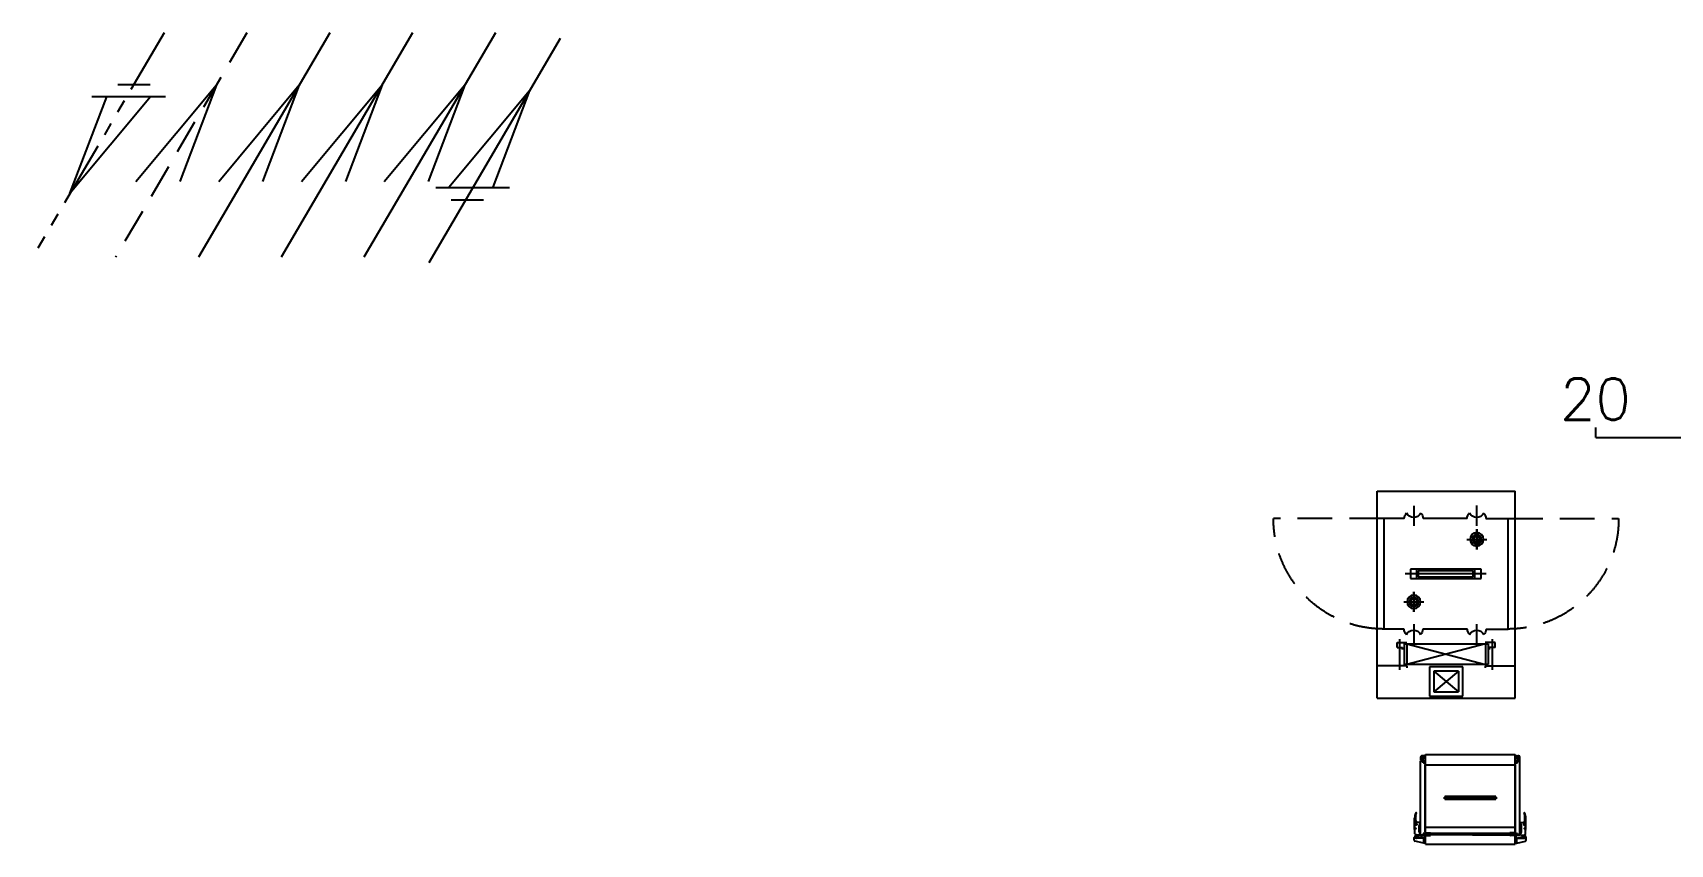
# Model space of a CAD drawing. Header units: millimetres. Extents: x 10903 to 284569, y 2319 to 62017.
# Drawn here: x 254964 to 266829, y 30296 to 36178 of the extents above; entities that cross this region are included whole.
import ezdxf
from ezdxf.enums import TextEntityAlignment as Align

# ---------------------------------------------------------------- set-up
doc = ezdxf.new("R2010")
doc.units = ezdxf.units.MM
for name, pattern in [('DASHED', [0.75, 0.5, -0.25]), ('DASHED2', [0.375, 0.25, -0.125]), ('HIDDEN', [0.375, 0.25, -0.125]), ('PHANTOM', [63.5, 31.75, -6.35, 6.35, -6.35, 6.35, -6.35])]:
    doc.linetypes.add(name, pattern=pattern)
for name, color, linetype in [('5TXT', 7, 'Continuous'), ('ex', 1, 'Continuous'), ('R', 15, 'Continuous'), ('UTIL-AIR', 3, 'DASHED2'), ('UTIL-CO2', 2, 'Continuous'), ('UTIL-N2', 6, 'Continuous'), ('UTIL-N20', 1, 'HIDDEN'), ('UTIL-VACUUM', 7, 'HIDDEN'), ('빌트인', 8, 'Continuous')]:
    doc.layers.add(name, color=color, linetype=linetype)
doc.layers.add('UTIL-O2', color=4, linetype='Continuous', lineweight=0)
doc.styles.add('굴림', font='simple.shx', dxfattribs={"bigfont": 'whgtxt.shx'})

# ---------------------------------------------------------------- blocks, each defined once
blk = doc.blocks.new('AS-P')
at = {"layer": '빌트인', "linetype": 'Continuous'}
for p, q in [((-497, 900), (-497, -600)), ((-497, 900), (503, 900)), ((-117, 675), (-117, 886)), ((-117, 886), (123, 886)), ((93, 705), (-87, 856)), ((-87, 705), (93, 856)), ((-87, 705), (-87, 856)), ((-87, 856), (93, 856)), ((93, 705), (93, 856)), ((123, 886), (123, 675)), ((503, 900), (503, -600)), ((-281, 667), (-497, 667)), ((-332, 695), (-332, 473)), ((308, 657), (-302, 657)), ((-302, 507), (-302, 657)), ((288, 507), (-282, 657)), ((-282, 507), (288, 657)), ((-282, 507), (-282, 657)), ((-281, 667), (-281, 682)), ((123, 675), (-117, 675)), ((93, 705), (-87, 705)), ((286, 667), (286, 682)), ((286, 667), (503, 667)), ((288, 507), (288, 657)), ((308, 507), (308, 657)), ((338, 695), (338, 473)), ((503, 633), (503, -600)), ((-352, 535), (-312, 535)), ((-352, 535), (-352, 497)), ((-352, 497), (-281, 497)), ((-312, 548), (-312, 535)), ((-302, 507), (308, 507)), ((-231, 364), (-231, 510)), ((225, 510), (225, 364)), ((358, 497), (286, 497)), ((318, 548), (318, 535)), ((358, 535), (318, 535)), ((358, 535), (358, 497)), ((-447, 400), (-447, -400)), ((-302, 400), (-447, 400)), ((157, 400), (-166, 400)), ((293, 400), (453, 400)), ((453, 400), (453, -400)), ((-231, 130), (-231, 276)), ((-231, 276), (-231, 130)), ((-304, 203), (-159, 203)), ((293, 0), (-293, 0)), ((-256, 33), (256, 33)), ((-256, -33), (-256, 33)), ((-211, -33), (-211, 33)), ((-199, 21), (199, 21)), ((-199, -21), (-199, 21)), ((199, 21), (199, -21)), ((211, 33), (211, -33)), ((256, 33), (256, -33)), ((256, -33), (-256, -33)), ((199, -21), (-199, -21)), ((225, -177), (225, -323)), ((225, -323), (225, -177)), ((-231, -494), (-231, -348)), ((152, -250), (298, -250)), ((225, -349), (225, -495)), ((-300, -400), (-447, -400)), ((155, -400), (-164, -400)), ((291, -400), (453, -400)), ((-497, -600), (503, -600))]:
    blk.add_line(p, q, dxfattribs=at)
at = {"layer": '빌트인', "linetype": 'DASHED', "ltscale": 500}
for p, q in [((-448, -400), (-1248, -400)), ((453, -400), (1253, -400))]:
    blk.add_line(p, q, dxfattribs=at)
at = {"layer": '빌트인', "linetype": 'Continuous'}
for centre, radius in [((-231, 203), 49), ((-231, 203), 34.2), ((-231, 203), 22.4), ((225, -250), 49), ((225, -250), 34.2), ((225, -250), 22.4)]:
    blk.add_circle(centre, radius, dxfattribs=at)
at = {"layer": '빌트인', "linetype": 'DASHED', "ltscale": 500}
for centre, start, end in [((-448, -400), 90, 180), ((453, -400), 0, 90)]:
    blk.add_arc(centre, 800, start, end, dxfattribs=at)
at = {"layer": '빌트인', "linetype": 'Continuous'}
for centre, radius, start, end in [((-234, 396), 68.3, 138.2859, 176.4878), ((-233, 465), 57, 205.1504, 333.7356), ((-234, 396), 68.3, 3.5122, 40.6001), ((225, 396), 68.3, 138.2859, 176.4878), ((225, 465), 57, 205.1504, 333.7356), ((225, 396), 68.3, 3.5122, 40.6001), ((-232, -396), 68.3, 183.5122, 221.7141), ((-231, -465), 57, 26.2644, 154.8496), ((-232, -396), 68.3, 319.3999, 356.4878), ((223, -396), 68.3, 183.5122, 221.7141), ((224, -465), 57, 26.2644, 154.8496), ((223, -396), 68.3, 319.3999, 356.4878)]:
    blk.add_arc(centre, radius, start, end, dxfattribs=at)
blk = doc.blocks.new('PB-G1')
at = {"layer": '빌트인'}
for p, q in [((-406, 620), (-406, 605)), ((-337, 605), (-406, 605)), ((-406, 604), (-406, 602)), ((-406, 602), (-399, 591)), ((-391, 605), (-405, 605)), ((-338, 643), (-399, 627)), ((-390, 604), (-390, 593)), ((-346, 600), (-390, 600)), ((-388, 595), (-384, 595)), ((-388, 584), (-388, 595)), ((-346, 605), (-346, 600)), ((-323, 634), (-340, 634)), ((-323, 607), (-340, 607)), ((-337, 643), (-337, 597)), ((-326, 643), (-337, 643)), ((-334, 636), (-337, 639)), ((-334, 632), (-337, 629)), ((-326, 616), (-337, 616)), ((-334, 608), (-337, 611)), ((-334, 605), (-337, 602)), ((-326, 597), (-337, 597)), ((-334, 636), (-334, 632)), ((-326, 636), (-334, 636)), ((-326, 632), (-334, 632)), ((-334, 608), (-334, 605)), ((-326, 608), (-334, 608)), ((-326, 605), (-334, 605)), ((-326, 643), (-326, 597)), ((-325, 650), (-325, 0)), ((325, 650), (-325, 650)), ((323, 634), (340, 634)), ((323, 607), (340, 607)), ((325, 650), (325, 0)), ((326, 643), (326, 597)), ((326, 643), (337, 643)), ((326, 636), (334, 636)), ((326, 632), (334, 632)), ((326, 616), (337, 616)), ((326, 608), (334, 608)), ((326, 605), (334, 605)), ((326, 597), (337, 597)), ((334, 636), (337, 639)), ((334, 636), (334, 632)), ((334, 632), (337, 629)), ((334, 608), (337, 611)), ((334, 608), (334, 605)), ((334, 605), (337, 602)), ((337, 643), (337, 597)), ((337, 605), (406, 605)), ((338, 643), (399, 627)), ((346, 605), (346, 600)), ((346, 600), (390, 600)), ((388, 595), (384, 595)), ((388, 584), (388, 595)), ((390, 604), (390, 593)), ((391, 605), (405, 605)), ((406, 602), (399, 591)), ((406, 620), (406, 605)), ((406, 604), (406, 602)), ((-403, 543), (-403, 460)), ((-401, 574), (-401, 502)), ((-400, 536), (-392, 536)), ((-397, 507), (-385, 507)), ((-396, 540), (-396, 532)), ((-363, 584), (-391, 584)), ((-391, 513), (-391, 502)), ((-363, 492), (-391, 492)), ((-373, 584), (-373, 584)), ((-360, 554), (-373, 554)), ((-360, 520), (-373, 520)), ((-371, 561), (-371, 515)), ((-369, 556), (-371, 558)), ((-369, 552), (-371, 550)), ((-369, 522), (-371, 524)), ((-369, 518), (-371, 516)), ((-369, 556), (-369, 552)), ((-363, 556), (-369, 556)), ((-363, 552), (-369, 552)), ((-369, 522), (-369, 518)), ((-363, 522), (-369, 522)), ((-363, 518), (-369, 518)), ((-363, 584), (-363, 492)), ((-360, 584), (-360, 47)), ((-360, 584), (-327, 584)), ((-342, 571), (-342, 584)), ((-327, 571), (-342, 571)), ((-326, 583), (-340, 583)), ((-340, 583), (-340, 572)), ((-340, 579), (-340, 580)), ((-340, 580), (-340, 580)), ((-340, 578), (-340, 578)), ((-340, 573), (-340, 573)), ((-340, 573), (-340, 573)), ((-340, 572), (-326, 572)), ((-339, 581), (-339, 581)), ((-339, 579), (-339, 579)), ((-339, 578), (-339, 578)), ((-339, 577), (-339, 577)), ((-339, 577), (-339, 577)), ((-339, 577), (-339, 577)), ((-339, 577), (-339, 577)), ((-339, 573), (-339, 573)), ((-338, 582), (-338, 582)), ((-338, 572), (-338, 572)), ((-338, 572), (-338, 572)), ((-336, 582), (-336, 582)), ((-336, 579), (-335, 580)), ((-336, 579), (-336, 580)), ((-336, 580), (-335, 580)), ((-336, 578), (-336, 578)), ((-336, 577), (-336, 577)), ((-336, 576), (-336, 576)), ((-336, 573), (-336, 573)), ((-336, 573), (-336, 573)), ((-335, 581), (-335, 581)), ((-335, 580), (-335, 580)), ((-335, 579), (-335, 579)), ((-335, 575), (-335, 575)), ((-333, 582), (-333, 583)), ((-333, 582), (-333, 583)), ((-333, 576), (-333, 576)), ((-333, 574), (-333, 574)), ((-333, 573), (-333, 573)), ((-333, 572), (-333, 572)), ((-332, 582), (-332, 582)), ((-332, 578), (-332, 578)), ((-332, 578), (-332, 578)), ((-332, 576), (-332, 576)), ((-332, 576), (-332, 576)), ((-332, 576), (-332, 576)), ((-332, 574), (-332, 574)), ((-332, 574), (-332, 574)), ((-332, 574), (-332, 574)), ((-330, 581), (-330, 581)), ((-330, 578), (-329, 578)), ((-330, 578), (-329, 578)), ((-330, 578), (-330, 578)), ((-330, 576), (-330, 576)), ((-330, 573), (-330, 573)), ((-329, 582), (-328, 582)), ((-329, 582), (-329, 582)), ((-329, 582), (-328, 582)), ((-329, 578), (-329, 578)), ((-285, 577), (-329, 577)), ((-329, 577), (-329, 577)), ((-329, 575), (-329, 575)), ((-328, 580), (-328, 580)), ((-327, 583), (-327, 584)), ((-327, 580), (-327, 580)), ((-327, 577), (-327, 577)), ((-327, 573), (-327, 573)), ((-327, 560), (-327, 73)), ((-326, 572), (-326, 583)), ((-326, 581), (-326, 582)), ((-326, 582), (-326, 581)), ((-326, 582), (-326, 582)), ((-326, 581), (-326, 581)), ((-326, 578), (-326, 578)), ((-326, 575), (-326, 575)), ((-287, 586), (-325, 567)), ((-325, 586), (-287, 567)), ((-325, 586), (-287, 586)), ((-325, 582), (-325, 563)), ((-325, 582), (-325, 563)), ((-325, 567), (-287, 567)), ((325, 525), (-325, 525)), ((-287, 586), (-287, 567)), ((-287, 582), (287, 582)), ((-15, 582), (-287, 582)), ((-287, 572), (287, 572)), ((-15, 572), (-287, 572)), ((285, 577), (329, 577)), ((325, 586), (287, 586)), ((287, 586), (325, 567)), ((325, 586), (287, 567)), ((287, 586), (287, 567)), ((325, 567), (287, 567)), ((325, 582), (325, 563)), ((326, 582), (325, 582)), ((326, 582), (325, 582)), ((326, 572), (326, 583)), ((326, 583), (340, 583)), ((326, 583), (326, 583)), ((326, 582), (326, 582)), ((326, 581), (326, 581)), ((326, 579), (326, 579)), ((326, 576), (326, 576)), ((326, 574), (326, 574)), ((340, 572), (326, 572)), ((360, 584), (327, 584)), ((327, 583), (327, 584)), ((327, 577), (327, 577)), ((327, 571), (342, 571)), ((327, 560), (327, 73)), ((328, 584), (360, 584)), ((329, 582), (328, 583)), ((329, 583), (328, 583)), ((328, 581), (328, 581)), ((329, 582), (329, 583)), ((330, 578), (329, 579)), ((330, 579), (329, 579)), ((329, 579), (329, 579)), ((329, 577), (329, 577)), ((329, 575), (329, 575)), ((330, 582), (330, 582)), ((330, 578), (330, 579)), ((330, 577), (330, 577)), ((330, 574), (330, 574)), ((332, 574), (331, 575)), ((332, 575), (331, 575)), ((333, 583), (332, 583)), ((332, 583), (332, 583)), ((332, 579), (332, 579)), ((332, 579), (332, 579)), ((332, 576), (332, 577)), ((332, 576), (332, 577)), ((332, 577), (332, 577)), ((332, 574), (332, 575)), ((332, 575), (332, 575)), ((333, 583), (333, 583)), ((333, 577), (333, 577)), ((333, 574), (333, 574)), ((333, 573), (333, 573)), ((335, 582), (335, 582)), ((335, 580), (335, 581)), ((336, 580), (335, 581)), ((335, 580), (336, 580)), ((335, 580), (335, 580)), ((335, 579), (335, 579)), ((335, 578), (335, 578)), ((335, 575), (335, 575)), ((336, 582), (336, 582)), ((336, 577), (336, 577)), ((336, 576), (336, 576)), ((336, 574), (336, 574)), ((336, 574), (336, 574)), ((338, 583), (338, 583)), ((338, 582), (338, 582)), ((338, 578), (338, 578)), ((338, 573), (338, 573)), ((338, 573), (338, 573)), ((339, 580), (339, 580)), ((339, 577), (339, 578)), ((339, 577), (339, 578)), ((339, 578), (339, 578)), ((339, 577), (339, 577)), ((339, 574), (339, 574)), ((339, 574), (339, 574)), ((340, 583), (340, 572)), ((340, 580), (340, 580)), ((340, 580), (340, 580)), ((340, 578), (340, 578)), ((340, 573), (340, 573)), ((342, 571), (342, 584)), ((360, 584), (360, 47)), ((360, 554), (373, 554)), ((360, 520), (373, 520)), ((363, 584), (363, 492)), ((363, 584), (391, 584)), ((363, 556), (369, 556)), ((363, 552), (369, 552)), ((363, 522), (369, 522)), ((363, 518), (369, 518)), ((363, 492), (391, 492)), ((369, 556), (371, 558)), ((369, 556), (369, 552)), ((369, 552), (371, 550)), ((369, 522), (371, 524)), ((369, 522), (369, 518)), ((369, 518), (371, 516)), ((371, 561), (371, 515)), ((373, 584), (373, 584)), ((397, 507), (385, 507)), ((391, 513), (391, 502)), ((400, 536), (392, 536)), ((396, 540), (396, 532)), ((401, 574), (401, 502)), ((403, 543), (403, 460)), ((-396, 444), (-393, 429)), ((-393, 422), (-394, 422)), ((-393, 429), (-392, 423)), ((393, 429), (392, 423)), ((396, 444), (393, 429)), ((393, 422), (394, 422)), ((195, 313), (-195, 313)), ((185, 323), (-185, 323)), ((-185, 323), (-185, 304)), ((-185, 304), (185, 304)), ((-172, 323), (-172, 304)), ((169, 319), (-169, 319)), ((-169, 319), (-169, 307)), ((-169, 307), (169, 307)), ((169, 307), (169, 319)), ((172, 304), (172, 323)), ((185, 304), (185, 323)), ((-338, 39), (-362, 39)), ((-360, 47), (-327, 47)), ((-352, 18), (-360, 18)), ((-359, 43), (-359, 18)), ((-359, 18), (-359, 18)), ((-343, 46), (-357, 46)), ((-343, 32), (-357, 32)), ((-356, 32), (-345, 32)), ((-352, 39), (-355, 37)), ((-345, 37), (-355, 37)), ((-355, 32), (-355, 37)), ((-344, 32), (-355, 32)), ((-352, 39), (-352, 46)), ((-348, 39), (-352, 39)), ((-351, 18), (-349, 18)), ((-350, 31), (-350, 46)), ((-350, 20), (-350, 28)), ((-350, 27), (-341, 27)), ((-350, 19), (-350, 17)), ((-350, 16), (-350, 7)), ((-333, 8), (-350, 8)), ((-350, 8), (-350, 8)), ((-348, 39), (-348, 46)), ((-348, 39), (-345, 37)), ((-348, 18), (-340, 18)), ((-345, 32), (-345, 37)), ((-327, 60), (-342, 60)), ((-342, 60), (-342, 47)), ((-341, 43), (-341, 18)), ((-341, 27), (-333, 27)), ((-340, 59), (-326, 59)), ((-340, 48), (-340, 59)), ((-340, 58), (-340, 58)), ((-340, 58), (-340, 58)), ((-340, 53), (-340, 53)), ((-340, 51), (-340, 51)), ((-340, 51), (-340, 51)), ((-326, 48), (-340, 48)), ((-339, 58), (-339, 58)), ((-339, 54), (-339, 54)), ((-339, 54), (-339, 54)), ((-339, 54), (-339, 54)), ((-339, 54), (-339, 54)), ((-339, 53), (-339, 53)), ((-339, 52), (-339, 52)), ((-339, 50), (-339, 50)), ((-338, 59), (-338, 59)), ((-338, 59), (-338, 59)), ((-338, 49), (-338, 49)), ((-337, 18), (-325, 18)), ((-336, 58), (-336, 58)), ((-336, 58), (-336, 58)), ((-336, 55), (-336, 55)), ((-336, 54), (-336, 54)), ((-336, 53), (-336, 53)), ((-336, 52), (-335, 51)), ((-336, 52), (-336, 51)), ((-336, 51), (-335, 51)), ((-336, 49), (-336, 49)), ((-336, 24), (-336, 11)), ((-336, 23), (-331, 23)), ((-336, 13), (-331, 13)), ((-335, 56), (-335, 56)), ((-335, 52), (-335, 52)), ((-335, 51), (-335, 51)), ((-335, 49), (-335, 49)), ((-333, 59), (-333, 59)), ((-333, 58), (-333, 58)), ((-333, 57), (-333, 57)), ((-333, 54), (-333, 54)), ((-333, 49), (-333, 48)), ((-333, 49), (-333, 48)), ((-329, 27), (-333, 27)), ((-329, 8), (-333, 8)), ((-332, 57), (-332, 57)), ((-332, 57), (-332, 57)), ((-332, 57), (-332, 57)), ((-332, 55), (-332, 55)), ((-332, 55), (-332, 55)), ((-332, 55), (-332, 55)), ((-332, 53), (-332, 53)), ((-332, 53), (-332, 53)), ((-332, 49), (-332, 49)), ((-331, 23), (-331, 13)), ((-329, 20), (-331, 23)), ((-329, 15), (-331, 13)), ((-330, 58), (-330, 58)), ((-330, 55), (-330, 55)), ((-330, 53), (-329, 53)), ((-330, 52), (-329, 53)), ((-330, 53), (-330, 52)), ((-330, 49), (-330, 49)), ((-329, 56), (-329, 56)), ((-329, 54), (-329, 54)), ((-329, 53), (-329, 53)), ((-329, 49), (-328, 49)), ((-329, 49), (-329, 49)), ((-329, 49), (-328, 49)), ((-329, 20), (-329, 15)), ((-329, 20), (-326, 20)), ((-329, 15), (-326, 15)), ((-328, 50), (-328, 50)), ((-327, 58), (-327, 58)), ((-327, 54), (-327, 54)), ((-327, 51), (-327, 51)), ((-327, 48), (-327, 47)), ((-326, 59), (-326, 48)), ((-326, 56), (-326, 56)), ((-326, 53), (-326, 53)), ((-326, 50), (-326, 50)), ((-326, 50), (-326, 49)), ((-326, 49), (-326, 49)), ((-326, 49), (-326, 49)), ((-326, 24), (-326, 11)), ((325, 75), (-325, 75)), ((325, 0), (-325, 0)), ((337, 18), (325, 18)), ((326, 59), (326, 48)), ((340, 59), (326, 59)), ((326, 56), (326, 56)), ((326, 53), (326, 53)), ((326, 50), (326, 50)), ((326, 50), (326, 49)), ((326, 49), (326, 49)), ((326, 48), (340, 48)), ((326, 24), (326, 11)), ((329, 20), (326, 20)), ((329, 15), (326, 15)), ((327, 60), (342, 60)), ((327, 58), (327, 58)), ((327, 54), (327, 54)), ((327, 51), (327, 51)), ((327, 49), (327, 49)), ((327, 48), (327, 47)), ((360, 47), (327, 47)), ((329, 56), (329, 56)), ((329, 54), (329, 54)), ((330, 53), (329, 53)), ((330, 52), (329, 53)), ((329, 53), (329, 53)), ((329, 50), (329, 50)), ((329, 49), (329, 49)), ((329, 49), (329, 49)), ((329, 49), (329, 49)), ((329, 27), (333, 27)), ((329, 20), (331, 23)), ((329, 20), (329, 15)), ((329, 15), (331, 13)), ((329, 8), (333, 8)), ((330, 58), (330, 58)), ((330, 55), (330, 55)), ((330, 53), (330, 52)), ((330, 49), (330, 49)), ((331, 23), (331, 13)), ((336, 23), (331, 23)), ((336, 13), (331, 13)), ((332, 57), (332, 57)), ((332, 57), (332, 57)), ((332, 57), (332, 57)), ((332, 55), (332, 55)), ((332, 55), (332, 55)), ((332, 55), (332, 55)), ((332, 53), (332, 53)), ((332, 53), (332, 53)), ((332, 49), (332, 49)), ((333, 59), (333, 59)), ((333, 58), (333, 58)), ((333, 57), (333, 57)), ((333, 54), (333, 54)), ((333, 49), (333, 48)), ((333, 49), (333, 48)), ((341, 27), (333, 27)), ((333, 8), (350, 8)), ((335, 56), (335, 56)), ((336, 52), (335, 51)), ((335, 52), (335, 52)), ((336, 51), (335, 51)), ((335, 51), (335, 51)), ((335, 49), (335, 49)), ((336, 58), (336, 58)), ((336, 58), (336, 58)), ((336, 55), (336, 55)), ((336, 54), (336, 54)), ((336, 53), (336, 53)), ((336, 52), (336, 51)), ((336, 49), (336, 49)), ((336, 24), (336, 11)), ((338, 59), (338, 59)), ((339, 59), (338, 59)), ((338, 49), (338, 49)), ((338, 39), (362, 39)), ((339, 58), (339, 58)), ((339, 54), (339, 54)), ((339, 54), (340, 54)), ((340, 54), (339, 54)), ((339, 54), (339, 54)), ((339, 53), (339, 53)), ((339, 52), (339, 52)), ((339, 50), (339, 50)), ((340, 48), (340, 59)), ((340, 58), (340, 58)), ((340, 58), (340, 58)), ((340, 53), (340, 53)), ((340, 51), (340, 51)), ((340, 51), (340, 51)), ((348, 18), (340, 18)), ((341, 43), (341, 18)), ((350, 27), (341, 27)), ((342, 60), (342, 47)), ((343, 46), (357, 46)), ((343, 32), (357, 32)), ((344, 32), (355, 32)), ((348, 39), (345, 37)), ((345, 37), (355, 37)), ((345, 32), (345, 37)), ((356, 32), (345, 32)), ((348, 39), (348, 46)), ((348, 39), (352, 39)), ((351, 18), (349, 18)), ((350, 31), (350, 46)), ((350, 20), (350, 28)), ((350, 19), (350, 17)), ((350, 16), (350, 7)), ((350, 8), (350, 8)), ((352, 39), (352, 46)), ((352, 39), (355, 37)), ((352, 18), (360, 18)), ((355, 32), (355, 37)), ((359, 43), (359, 18)), ((359, 18), (359, 18))]:
    blk.add_line(p, q, dxfattribs=at)
for centre, radius in [((-395, 593), 4.72), ((395, 593), 4.72), ((-396, 536), 2.83), ((-391, 507), 3.78), ((391, 507), 3.78), ((396, 536), 2.83), ((-350, 18), 4.72), ((350, 18), 4.72)]:
    blk.add_circle(centre, radius, dxfattribs=at)
for centre, radius, start, end in [((-397, 618), 9.44, 104.8094, 166.709), ((-405, 604), 0.944, 90, 180), ((-405, 602), 0.944, 180, 213.4254), ((-395, 593), 6.13, 174.5114, 39.7151), ((-391, 604), 0.944, 0, 90), ((-384, 584), 11.3, 0, 90), ((-337, 642), 0.944, 90, 104.8094), ((337, 642), 0.944, 75.1906, 90), ((384, 584), 11.3, 90, 180), ((395, 593), 6.13, 140.2849, 5.4886), ((391, 604), 0.944, 90, 180), ((397, 618), 9.44, 13.291, 75.1906), ((405, 604), 0.944, 0, 90), ((405, 602), 0.944, 326.5746, 0), ((-401, 543), 2.83, 90, 180), ((-391, 574), 9.44, 90, 180), ((-391, 502), 9.44, 180, 270), ((-237, 463), 159, 173.6062, 186.9945), ((-382, 479), 13.6, 86.7888, 171.9712), ((-358, 561), 13.2, 110.9248, 180), ((-358, 515), 13.2, 180, 249.0752), ((358, 561), 13.2, 0, 69.0752), ((358, 515), 13.2, 290.9248, 0), ((382, 479), 13.6, 8.0288, 93.2112), ((391, 574), 9.44, 0, 90), ((391, 502), 9.44, 270, 0), ((237, 463), 159, 353.0055, 6.3938), ((401, 543), 2.83, 0, 90), ((-312, 463), 91.5, 181.531, 205.8646), ((-392, 425), 2.83, 226.2669, 345.0997), ((-393, 423), 0.944, 205.5273, 258.3763), ((-393, 423), 0.944, 258.3763, 3.9335), ((-394, 417), 9.21, 57.3125, 75.3084), ((-390, 424), 0.944, 345.0997, 57.3125), ((390, 424), 0.944, 122.6875, 194.9003), ((392, 425), 2.83, 194.9003, 313.7331), ((394, 417), 9.21, 104.6916, 122.6875), ((393, 423), 0.944, 176.0665, 281.6237), ((312, 463), 91.5, 334.1354, 358.469), ((393, 423), 0.944, 281.6237, 334.4727), ((-357, 43), 2.83, 90, 180), ((-357, 35), 2.83, 180, 270), ((-350, 18), 9.44, 90, 180), ((-350, 18), 9.44, 180, 270), ((-350, 18), 9.44, 270, 0), ((-343, 43), 2.83, 0, 90), ((-343, 35), 2.83, 270, 0), ((-333, 24), 2.83, 90, 180), ((-333, 11), 2.83, 180, 270), ((-329, 24), 2.83, 0, 90), ((-329, 11), 2.83, 270, 0), ((329, 24), 2.83, 90, 180), ((329, 11), 2.83, 180, 270), ((333, 24), 2.83, 0, 90), ((333, 11), 2.83, 270, 0), ((343, 43), 2.83, 90, 180), ((343, 35), 2.83, 180, 270), ((350, 18), 9.44, 180, 270), ((350, 18), 9.44, 0, 90), ((350, 18), 9.44, 270, 0), ((357, 43), 2.83, 0, 90), ((357, 35), 2.83, 270, 0)]:
    blk.add_arc(centre, radius, start, end, dxfattribs=at)

msp = doc.modelspace()

# ---------------------------------------------------------------- linework, layer by layer
at = {"layer": 'ex', "ltscale": 3000}
for q in [(266289.7, 33316.1), (268672, 33244.1)]:
    msp.add_line((266289.7, 33244.1), q, dxfattribs=at)
at = {"layer": 'R', "color": 2, "linetype": 'Continuous'}
for p, q in [((255233.3, 35012.5), (255499.9, 35713.6)), ((255817.4, 35713.6), (255233.3, 35012.5)), ((255925, 35713.6), (255392.3, 35713.6)), ((255813.7, 35801.6), (255581.3, 35801.6)), ((255711.3, 35100.5), (256295.4, 35801.6)), ((256295.4, 35801.6), (256028.8, 35100.5)), ((256311.3, 35100.5), (256895.4, 35801.6)), ((256895.4, 35801.6), (256628.8, 35100.5)), ((256911.3, 35100.5), (257495.4, 35801.6)), ((257495.4, 35801.6), (257228.8, 35100.5)), ((257511.3, 35100.5), (258095.4, 35801.6)), ((258095.4, 35801.6), (257828.8, 35100.5)), ((257979.9, 35059), (258564, 35760.1)), ((258564, 35760.1), (258297.4, 35059)), ((257885.4, 35056), (258418.1, 35056)), ((257996.7, 34967.9), (258229.1, 34967.9))]:
    msp.add_line(p, q, dxfattribs=at)
at = {"layer": 'UTIL-AIR', "linetype": 'DASHED', "lineweight": -3, "ltscale": 500}
msp.add_line((256515.9, 36178.2), (255563.9, 34552.4), dxfattribs=at)
at = {"layer": 'UTIL-CO2', "linetype": 'Continuous', "lineweight": -3}
msp.add_line((257115.9, 36178.2), (256163.9, 34552.4), dxfattribs=at)
at = {"layer": 'UTIL-N2', "linetype": 'Continuous', "lineweight": -3}
msp.add_line((257715.9, 36178.2), (256763.9, 34552.4), dxfattribs=at)
at = {"layer": 'UTIL-N20', "linetype": 'Continuous', "lineweight": -3, "ltscale": 15}
msp.add_line((258784.5, 36136.7), (257832.6, 34510.8), dxfattribs=at)
at = {"layer": 'UTIL-O2', "linetype": 'Continuous', "lineweight": -3}
msp.add_line((258315.9, 36178.2), (257363.9, 34552.4), dxfattribs=at)
at = {"layer": 'UTIL-VACUUM', "linetype": 'PHANTOM', "lineweight": -3, "ltscale": 15}
msp.add_line((255915.9, 36178.2), (254963.9, 34552.4), dxfattribs=at)

# ---------------------------------------------------------------- block references
at = {"layer": '빌트인', "xscale": -1, "rotation": 180}
msp.add_blockref('AS-P', (265201.7, 32256.4), dxfattribs=at)
at = {"layer": '빌트인', "lineweight": -3, "rotation": 180}
msp.add_blockref('PB-G1', (265379.6, 30946.3), dxfattribs=at)

# ---------------------------------------------------------------- texts
at = {"layer": '5TXT', "color": 7, "style": '굴림'}
msp.add_text('20', height=300, rotation=0, dxfattribs=at).set_placement((266286.8, 33523.3), align=Align.MIDDLE_CENTER)

doc.saveas('drawing.dxf')
